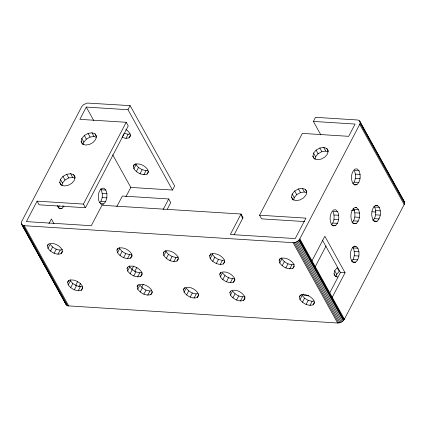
<?xml version="1.0" encoding="UTF-8"?>
<svg xmlns="http://www.w3.org/2000/svg" width="426" height="426" viewBox="0 0 426 426"><rect width="100%" height="100%" fill="white"/><g stroke="black" fill="none" stroke-linecap="round" stroke-linejoin="round"><path stroke-width="0.64" d="M99.812 202.771C102.943 199.336 102.863 193.883 101.191 189.756L100.414 188.99M106.851 197.861L106.915 193.612L105.824 190.049L103.88 188.132L101.596 188.372C97.794 191.833 97.527 197.797 99.412 202.318L101.356 204.235L103.646 203.995L105.653 201.663L106.851 197.861L102.219 197.568M331.604 224.507C334.729 221.073 334.65 215.62 332.983 211.493L337.658 211.701C339.543 216.227 339.277 222.191 335.475 225.647L333.191 225.886L331.247 223.97C329.362 219.449 329.628 213.485 333.425 210.023L335.715 209.784L337.658 211.701M351.482 261.404C354.975 257.97 355.028 252.24 353.26 247.927L352.483 247.16M352.03 222.739C355.524 219.305 355.577 213.575 353.814 209.257L353.032 208.49M352.984 183.606C356.115 180.171 356.035 174.713 354.363 170.592L359.043 170.799C360.923 175.32 360.662 181.29 356.86 184.746L354.576 184.985L352.627 183.068C350.747 178.547 351.008 172.583 354.81 169.122L357.094 168.882L359.043 170.799M355.95 246.303L353.665 246.542C349.863 249.998 349.602 255.962 351.482 260.488L353.431 262.405L355.715 262.166C359.517 258.704 359.778 252.74 357.899 248.22L355.95 246.303L353.963 246.175M356.525 207.59L354.235 207.835C350.438 211.291 350.172 217.255 352.057 221.781L354.001 223.698L356.29 223.453C360.087 219.997 360.353 214.033 358.468 209.507L356.525 207.59L355.359 207.531M372.867 220.503C376.355 217.068 376.414 211.339 374.646 207.02L373.868 206.253M377.335 205.396L375.05 205.641C371.248 209.097 370.982 215.061 372.867 219.587L374.811 221.504L377.101 221.259C380.903 217.803 381.163 211.839 379.278 207.313L377.335 205.396L375.349 205.273M112.714 154.787L130.798 187.419L172.514 190.055L174.649 185.96L130.127 105.627L87.144 103.055L83.331 104.785L81.643 106.793L21.886 221.099C20.459 222.99 21.843 225.828 24.266 225.7L293.083 242.671C295.937 242.724 298.871 241.057 300.064 238.427L359.73 124.349C360.998 122.438 359.512 119.866 357.233 119.967L315.522 117.331L313.382 121.421L320.805 134.813M21.79 224.561L66.227 304.776L67.723 305.841L337.605 323.009C340.459 323.057 343.393 321.396 344.586 318.76L404.647 203.617L404.407 201.706L359.885 121.373M59.768 182.52L60.444 179.394L62.979 176.385L66.696 174.298L70.604 173.696L73.65 174.74L75.019 177.147L74.348 180.273L71.813 183.281L68.091 185.363L64.188 185.97L61.142 184.927L59.768 182.52L61.216 185.129M61.93 185.544L62.468 183.047L65.002 180.038L68.719 177.951L72.628 177.349L75.061 178.18M81.153 141.618L81.824 138.493L84.359 135.484L88.081 133.397L91.984 132.795L95.03 133.839L96.404 136.245L95.728 139.371L93.193 142.38L89.476 144.462L85.573 145.064L82.522 144.025L81.153 141.618L82.601 144.228M83.31 144.643L83.847 142.146L86.382 139.137L90.104 137.05L94.008 136.448L96.446 137.279M291.512 197.153L292.183 194.027L294.717 191.018L298.44 188.931L302.343 188.329L305.389 189.368L306.763 191.775L306.086 194.9L303.552 197.914L299.835 199.996L295.926 200.598L292.88 199.56L291.512 197.153L292.955 199.762M293.668 200.177L294.206 197.675L296.741 194.666L300.463 192.584L304.366 191.982L306.805 192.813M312.897 156.251L313.568 153.12L316.103 150.112L319.82 148.03L323.728 147.428L326.774 148.466L328.142 150.873L327.472 153.999L324.937 157.008L321.22 159.095L317.311 159.697L314.266 158.658L312.897 156.251L314.34 158.855M315.054 159.276L315.591 156.773L318.126 153.765L321.843 151.683L325.752 151.076L328.185 151.912M335.454 276.442L334.011 273.833L334.682 270.707L337.216 267.698L339.24 271.351L336.705 274.36L336.167 276.863M37.094 201.157L39.117 204.81L85.466 207.734L83.443 204.086L37.094 201.157L26.401 221.611L91.292 225.705L101.984 205.257L241.025 214.033L243.049 217.686L234.162 234.683M172.514 190.055L127.992 109.716L86.276 107.086L79.859 119.355L126.208 122.278L128.231 125.931L85.466 207.734M48.931 223.65L51.376 218.98L53.948 223.613M47.408 245.658L48.841 243.816C53.777 242.346 59.049 245.211 61.898 249.221L62.484 251.899L61.051 253.742C56.115 255.211 50.843 252.352 47.994 248.342L47.408 245.658L48.021 244.492M47.994 248.342L50.135 244.252C52.867 248.049 57.824 250.973 62.574 249.753M50.444 251.138L52.584 247.048M127.992 109.716L130.127 105.627M54.102 253.305L56.237 249.215M83.443 204.086L126.208 122.278M57.984 254.258L60.119 250.168M61.051 253.742L62.276 251.404M128.109 134.265L124.227 133.311L122.086 137.401L125.968 138.354L128.109 134.265L129.951 133.956M125.968 138.354L129.041 137.843L130.569 134.92M67.643 282.177L69.081 280.335C74.017 278.86 79.284 281.724 82.138 285.734L82.724 288.413L81.291 290.26C76.355 291.73 71.083 288.865 68.229 284.856L67.643 282.177L68.559 280.425M68.229 284.856L70.37 280.766L70.136 279.696M133.317 166.129L134.749 164.282C139.685 162.812 144.957 165.677 147.806 169.686L148.392 172.365L146.959 174.213C142.023 175.682 136.751 172.818 133.902 168.808L133.317 166.129L134.233 164.377M70.679 287.656L72.819 283.562L70.37 280.766M133.902 168.808L136.043 164.718L135.803 163.648M75.62 285.436L77.761 281.346M116.82 206.631L122.358 196.04L168.707 198.963L170.73 202.616L167.349 209.091M74.337 289.818L76.478 285.729L80.36 286.682L82.202 286.373M136.352 171.603L138.487 167.514L136.043 164.718M78.869 286.751L80.7 283.247M125.91 196.769L130.798 187.419M78.219 290.772L80.36 286.682M140.005 173.771L142.146 169.681L146.027 170.634L147.87 170.325M81.291 290.26L82.814 287.337M143.892 174.724L146.027 170.634M146.959 174.213L148.488 171.289M116.932 250.051L118.364 248.204C123.3 246.734 128.572 249.599 131.421 253.608L132.007 256.287L130.574 258.129C125.638 259.604 120.366 256.74 117.517 252.73L116.932 250.051L117.848 248.299M117.517 252.73L119.653 248.64L119.418 247.57M119.967 255.525L122.102 251.436L119.653 248.64M123.62 257.693L125.761 253.603L129.642 254.556L132.097 254.146M127.507 258.646L129.642 254.556M130.574 258.129L132.103 255.211M127.049 268.305L128.482 266.463C133.418 264.993 138.69 267.858 141.538 271.868L142.124 274.546L140.692 276.389C135.756 277.858 130.489 274.999 127.635 270.989L127.049 268.305L127.662 267.139M127.635 270.989L129.776 266.9L129.541 265.824M131.788 269.583L133.631 266.053M163.169 209.555L168.707 198.963M130.084 273.785L132.225 269.695L129.776 266.9M134.733 271.474L136.89 267.352M133.743 275.952L135.878 271.863L139.76 272.816L142.215 272.4M137.625 276.905L139.76 272.816M140.692 276.389L142.22 273.471M137.167 286.565L138.599 284.722C143.535 283.253 148.807 286.118 151.656 290.122L152.247 292.806L150.809 294.648C145.873 296.118 140.607 293.253 137.752 289.243L137.167 286.565L138.083 284.813M137.752 289.243L139.893 285.154C142.513 288.769 147.156 291.672 151.72 290.761M141.73 287.199L143.258 284.275M140.202 292.044L142.343 287.955M163.28 252.975L164.713 251.132C169.649 249.663 174.921 252.527 177.77 256.532L178.356 259.216L176.923 261.058C171.987 262.528 166.715 259.663 163.866 255.659L163.28 252.975L163.888 251.809M163.866 255.659L166.002 251.564L165.767 250.493M143.86 294.206L145.996 290.117M166.316 258.454L168.451 254.365L166.002 251.564M147.742 295.165L149.883 291.07M150.809 294.648L152.338 291.725M169.969 260.621L172.109 256.527L175.991 257.485L178.446 257.07M173.851 261.575L175.991 257.485M176.923 261.058L178.143 258.72M183.515 289.494L184.948 287.646C189.884 286.176 195.156 289.041 198.005 293.051L198.596 295.729L197.158 297.572C192.222 299.047 186.955 296.182 184.101 292.172L183.515 289.494L184.431 287.742M184.101 292.172L186.242 288.082C188.862 291.693 193.505 294.595 198.069 293.69M186.551 294.968L188.691 290.878M209.629 255.904L211.062 254.061C215.998 252.586 221.264 255.451 224.119 259.461L224.704 262.139L223.272 263.987C218.336 265.457 213.064 262.592 210.215 258.582L209.629 255.904L210.849 253.566M210.215 258.582L212.35 254.492L212.116 253.422M190.209 297.135L192.344 293.045M212.665 261.378L214.8 257.288L212.35 254.492M194.091 298.088L196.226 293.999M197.158 297.572L198.686 294.654M216.317 263.545L218.458 259.455L222.34 260.408L224.182 260.1M220.199 264.498L222.34 260.408M223.272 263.987L224.8 261.063M219.747 274.163L221.179 272.315C226.115 270.845 231.387 273.71 234.236 277.72L234.822 280.399L233.389 282.241C228.453 283.711 223.181 280.851 220.333 276.841L219.747 274.163L220.663 272.406M220.333 276.841L222.468 272.752C225.088 276.362 229.731 279.264 234.3 278.359M222.782 279.637L224.917 275.547M304.627 221.573L261.591 218.857L259.567 215.205L302.332 133.402L348.681 136.325L355.098 124.057L313.382 121.421M226.435 281.804L228.576 277.715M230.322 282.757L232.458 278.668M233.389 282.241L234.918 279.323M229.864 292.417L231.297 290.575C236.233 289.105 241.505 291.97 244.354 295.974L244.939 298.658L243.507 300.5C238.571 301.97 233.304 299.105 230.45 295.101L229.864 292.417L230.477 291.251M230.45 295.101L232.591 291.006C235.322 294.803 240.28 297.731 245.03 296.512M232.9 297.896L235.04 293.807M236.558 300.064L238.693 295.969M240.44 301.017L242.575 296.922M243.507 300.5L245.035 297.577M279.147 260.291L280.585 258.449C285.521 256.979 290.788 259.839 293.642 263.848L294.228 266.532L292.795 268.375C287.859 269.844 282.587 266.98 279.733 262.97L279.147 260.291L280.063 258.539M279.733 262.97L281.874 258.88L281.639 257.81M282.182 265.771L284.323 261.681L281.874 258.88M285.841 267.933L287.981 263.843L291.863 264.796L294.318 264.386M289.723 268.886L291.863 264.796M292.795 268.375L294.015 266.037M312.002 260.781L324.83 236.244L345.065 272.757L332.237 297.3M299.387 296.81L300.82 294.962C305.756 293.493 311.028 296.358 313.877 300.367L314.463 303.046L313.03 304.888C308.094 306.363 302.822 303.498 299.973 299.489L299.387 296.81L300.303 295.053M314.984 267.171L326.066 245.983M299.973 299.489L302.114 295.399L301.874 294.323M302.423 302.284L304.558 298.195L302.114 295.399M306.076 304.452L308.216 300.362L312.098 301.315L313.941 301.006M309.963 305.405L312.098 301.315M313.03 304.888L314.558 301.97M329.436 293.503L340.433 272.464L322.402 240.083M129.041 137.843L130.473 135.995L129.887 133.317L127.438 130.521L125.872 129.589M58.192 207.158L59.4 205.758M57.43 205.518L57.792 206.706L59.736 208.623L62.026 208.383L64.033 206.051L62.707 205.966M355.454 174.154L360.13 174.362M355.39 178.403L360.066 178.611M354.192 182.206L358.873 182.413M353.937 184.618L356.86 184.746M334.069 215.055L338.75 215.263M334.005 219.305L338.686 219.512M332.807 223.107L337.488 223.315M331.966 225.492L335.475 225.647M353.814 209.257L358.468 209.507M354.901 212.819L359.56 213.069M354.837 217.068L359.496 217.319M353.644 220.87L358.298 221.121M352.797 223.267L356.29 223.453M101.191 189.756L105.824 190.049M374.646 207.02L379.278 207.313M102.277 193.319L106.915 193.612M375.732 210.582L380.37 210.875M351.45 210.503L354.762 210.71M371.978 211.797L375.95 212.047M375.673 214.832L380.306 215.125M101.021 201.37L105.653 201.663M374.475 218.634L379.108 218.927M100.334 203.788L103.646 203.995M373.788 221.051L377.101 221.259M259.567 215.205L305.916 218.133L295.223 238.581L230.333 234.486L241.025 214.033L242.586 218.575M58.713 208.176L62.026 208.383M353.26 247.927L357.899 248.22M354.352 251.484L358.985 251.777M354.288 255.733L358.921 256.026M353.09 259.535L357.723 259.828M352.403 261.953L355.715 262.166M340.433 272.464L345.065 272.757M308.722 295.83L304.089 295.537L303.221 293.972M337.818 277.076L335.379 276.24L334.011 273.833M138.487 167.514L142.146 169.681M284.323 261.681L287.981 263.843M304.558 298.195L308.216 300.362M214.8 257.288L218.458 259.455M168.451 254.365L172.109 256.527M122.102 251.436L125.761 253.603M132.225 269.695L135.878 271.863M72.819 283.562L76.478 285.729M403.784 200.997L404.407 201.706M22.589 225.295L23.238 226.456M25.171 229.939L25.821 231.1M29.367 237.479L30.017 238.64M359.267 120.659L404.7 202.6M360.124 123.279L404.647 203.617M359.73 124.349L404.253 204.682M326.774 148.466L328.217 151.076M323.728 147.428L325.752 151.076M319.82 148.03L321.843 151.683M316.103 150.112L318.126 153.765M313.568 153.12L315.591 156.773M305.389 189.368L306.837 191.977M302.343 188.329L304.366 191.982M298.44 188.931L300.463 192.584M294.717 191.018L296.741 194.666M292.183 194.027L294.206 197.675M334.682 270.707L336.705 274.36M299.856 238.874L344.378 319.207M299.537 239.407L344.059 319.74M299.153 239.87L343.675 320.208M298.77 240.339L343.292 320.671M297.795 241.169L342.318 321.502M296.672 241.851L341.194 322.184M295.468 242.346L339.991 322.679M294.249 242.623L338.771 322.961M293.083 242.671L337.605 323.009M86.276 107.086L93.763 120.59M95.03 133.839L96.478 136.442M91.984 132.795L94.008 136.448M88.081 133.397L90.104 137.05M84.359 135.484L86.382 139.137M81.824 138.493L83.847 142.146M73.65 174.74L75.093 177.349M70.604 173.696L72.628 177.349M66.696 174.298L68.719 177.951M62.979 176.385L65.002 180.038M60.444 179.394L62.468 183.047M24.266 225.7L68.788 306.033M23.254 225.524L67.723 305.841M22.418 225.136L66.855 305.415M21.412 223.826L66.227 304.776"/></g></svg>
